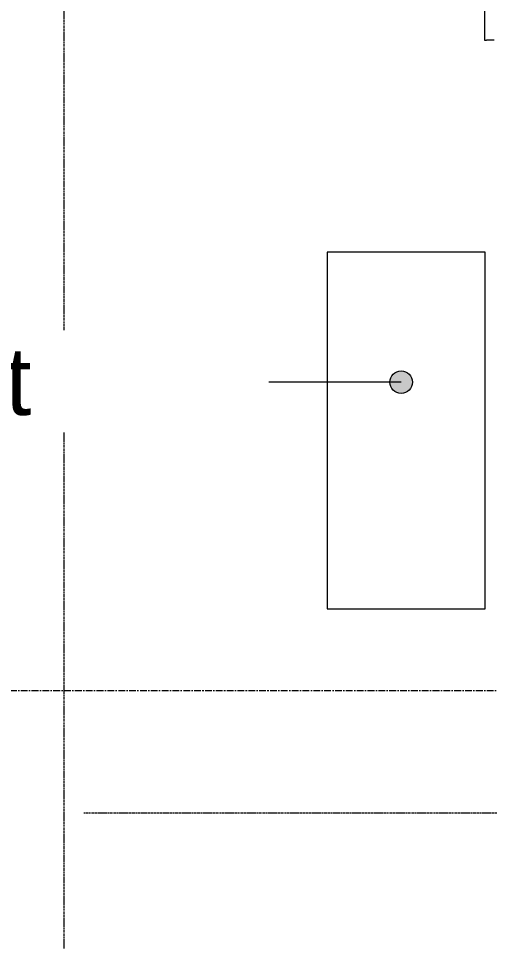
# Model space of a CAD drawing. Header units: millimetres. Extents: x -8546 to 211781, y -3000 to 31870.
# Drawn here: x -6243 to -5199, y 1306 to 3350 of the extents above; entities that cross this region are included whole.
import ezdxf

# ---------------------------------------------------------------- set-up
doc = ezdxf.new("R2010")
doc.units = ezdxf.units.MM
doc.linetypes.add('dash-dash', pattern=[6, 3, -1, 1, -1])
doc.linetypes.add('grid', pattern=[24, 15, -3, 3, -3])
for name, color, linetype, lineweight in [('A-DETL', 90, 'Continuous', 9), ('A-GENM', 13, 'Continuous', 9), ('A-GENM-IDEN', 13, 'Continuous', 9), ('S-GRID', 1, 'Continuous', 9)]:
    doc.layers.add(name, color=color, linetype=linetype, lineweight=lineweight)
doc.styles.add('Arial_4', font='arial.ttf', dxfattribs={"height": 150})

# ---------------------------------------------------------------- blocks, each defined once
blk = doc.blocks.new('EB_Boiler_stiebel_eltron_buitenunit - EB_Boiler_stiebel_eltron_buitenunit-1706381-Begane grond')
at = {"layer": 'A-GENM'}
for p, q in [((395, 175), (-395, 175)), ((-395, 175), (-395, -175)), ((395, -175), (395, 175)), ((-395, -175), (395, -175))]:
    blk.add_line(p, q, dxfattribs=at)
blk = doc.blocks.new('41_ISR_lb_vebo_waterslag_10_graden - WS60 160-V4-Begane grond')
at = {"layer": 'A-GENM'}
for p, q in [((900, 160), (0, 160)), ((0, 160), (0, 155.9)), ((0, 139), (0, 155.9)), ((900, 155.9), (900, 160)), ((900, 155.9), (900, 139))]:
    blk.add_line(p, q, dxfattribs=at)

msp = doc.modelspace()

# ---------------------------------------------------------------- hatches: boundary and pattern name
at = {"layer": 'A-GENM-IDEN'}
h = msp.add_hatch(color=256, dxfattribs=at)
edge = h.paths.add_edge_path()
edge.add_arc((-5395, 2544.2), 25, 0, 360)

# ---------------------------------------------------------------- linework, layer by layer
at = {"layer": 'A-DETL', "linetype": 'dash-dash'}
for p, q in [((-6142, 10118.9), (-6142, -1621.1)), ((-6097.7, 1590.4), (-4957.7, 1590.4))]:
    msp.add_line(p, q, dxfattribs=at)
at = {"layer": 'A-GENM-IDEN'}
msp.add_line((-5395, 2544.2), (-6206.1, 2544.2), dxfattribs=at)
msp.add_circle((-5395, 2544.2), 25, dxfattribs=at)
at = {"layer": 'S-GRID', "linetype": 'grid'}
msp.add_line((6521.6, 1860.4), (-7016.6, 1860.4), dxfattribs=at)

# ---------------------------------------------------------------- block references
at = {"layer": 'A-GENM'}
for name, p, rotation in [('41_ISR_lb_vebo_waterslag_10_graden - WS60 160-V4-Begane grond', (-5050.3, 3301.9), 90.00000000000026), ('EB_Boiler_stiebel_eltron_buitenunit - EB_Boiler_stiebel_eltron_buitenunit-1706381-Begane grond', (-5384.2, 2436.9), 269.9999999999997)]:
    msp.add_blockref(name, p, dxfattribs=dict(at, rotation=rotation))

# ---------------------------------------------------------------- next in the draw order: texts
at = {"layer": 'A-GENM-IDEN', "insert": (-8508.1, 2621.4), "char_height": 150, "width": 2781.856, "attachment_point": 1, "style": 'Arial_4', "bg_fill": 3, "box_fill_scale": 1.25, "bg_fill_color": 256, "bg_fill_true_color": 13158600, "bg_fill_transparency": 0}
msp.add_mtext('warmtepomp, buiten unit', dxfattribs=at)

doc.saveas('drawing.dxf')
